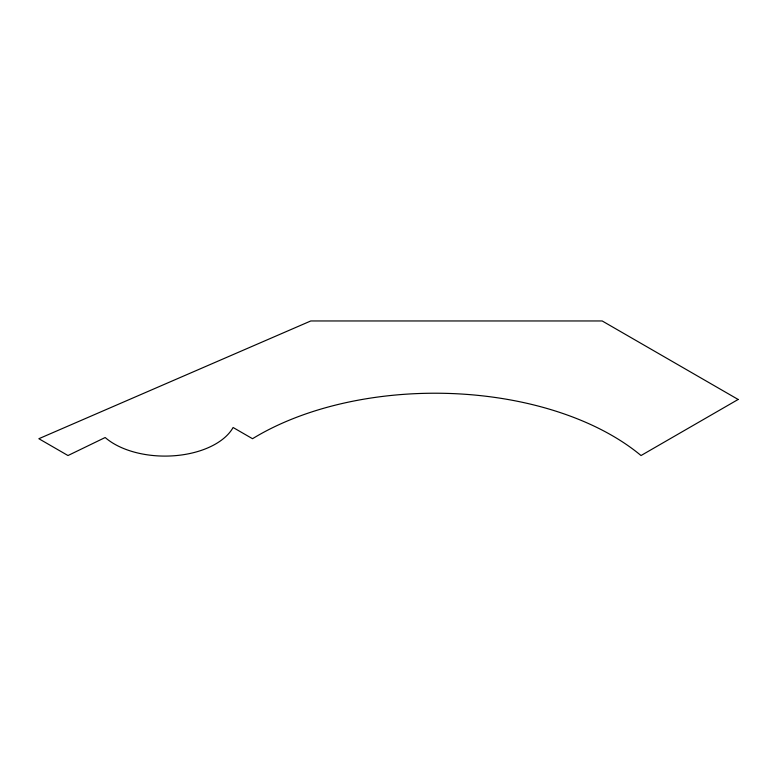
<?xml version="1.0" encoding="UTF-8"?>
<svg xmlns="http://www.w3.org/2000/svg" width="777" height="777" viewBox="0 0 777 777"><rect width="100%" height="100%" fill="white"/><g stroke="black" fill="none" stroke-linecap="round" stroke-linejoin="round"><path stroke-width="1.17" d="M738.15 399.465L641.025 455.536A250.641 144.707 0 0 0 252.525 438.714L233.1 427.496A71.62 41.346 0 0 1 174.602 455.72A71.62 41.346 0 0 1 105.186 437.519L67.987 455.536L38.85 438.714L310.8 320.959L602.175 320.959L738.15 399.465"/></g></svg>
